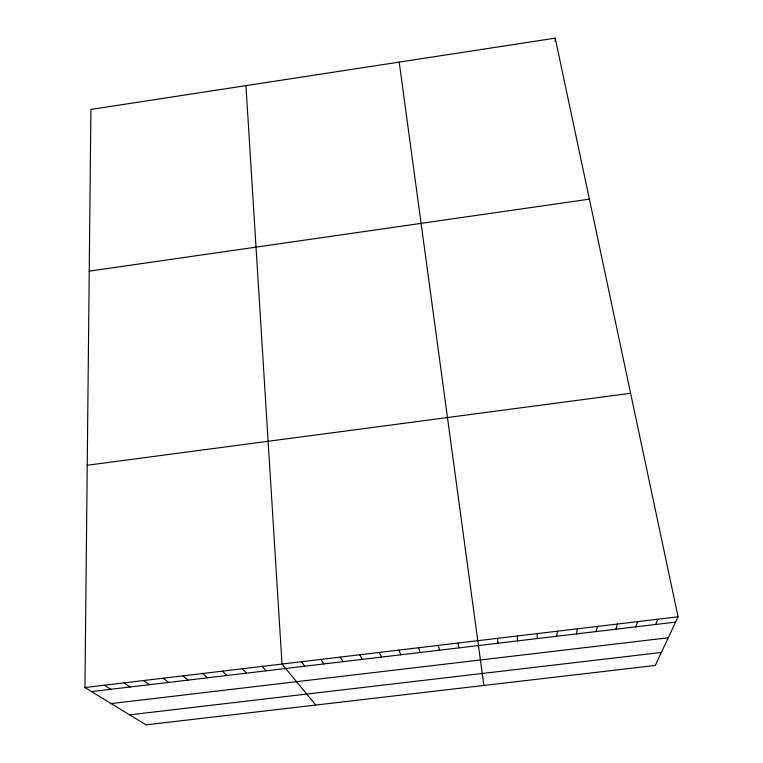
<?xml version="1.0" encoding="UTF-8"?>
<svg xmlns="http://www.w3.org/2000/svg" width="763" height="763" viewBox="0 0 763 763"><rect width="100%" height="100%" fill="white"/><g stroke="black" fill="none" stroke-linecap="round" stroke-linejoin="round"><path stroke-width="1.14" d="M84.941 687.539L90.902 109.443L555.216 38.15L678.059 616.809L655.293 665.46L145.991 724.85L84.941 687.539L678.059 616.809M555.092 41.536L555.216 38.15M537.104 638.574L537.371 633.586M556.752 636.237L557.324 631.201M576.447 633.891L577.333 628.817M596.18 631.545L597.381 626.423M615.96 629.189L617.486 624.029M635.789 626.833L637.63 621.626M655.665 624.468L657.82 619.222M89.233 271.142L589.398 199.133M87.23 465.249L630.61 393.288M91.55 691.583L675.579 622.103M111.188 703.581L668.245 637.782M129.615 714.845L661.378 652.46M104.445 685.212L110.769 689.294M123.987 682.885L130.025 687.005M143.578 680.548L149.329 684.707M163.215 678.202L168.671 682.408M182.901 675.856L188.06 680.1M202.634 673.5L207.498 677.782M222.414 671.144L226.973 675.474M242.233 668.779L246.497 673.147M262.1 666.414L266.068 670.82M315.768 705.05L282.014 664.039L245.944 85.637M301.395 661.721L304.761 666.213M320.813 659.413L323.884 663.944M340.269 657.086L343.045 661.664M359.783 654.759L362.253 659.375M379.335 652.432L381.51 657.086M398.925 650.095L400.804 654.788M418.572 647.749L420.146 652.489M438.258 645.403L439.526 650.181M457.991 643.047L458.954 647.873M483.856 685.451L399.192 62.108M497.581 638.326L497.943 643.238M517.457 635.96L517.495 640.91"/></g></svg>
